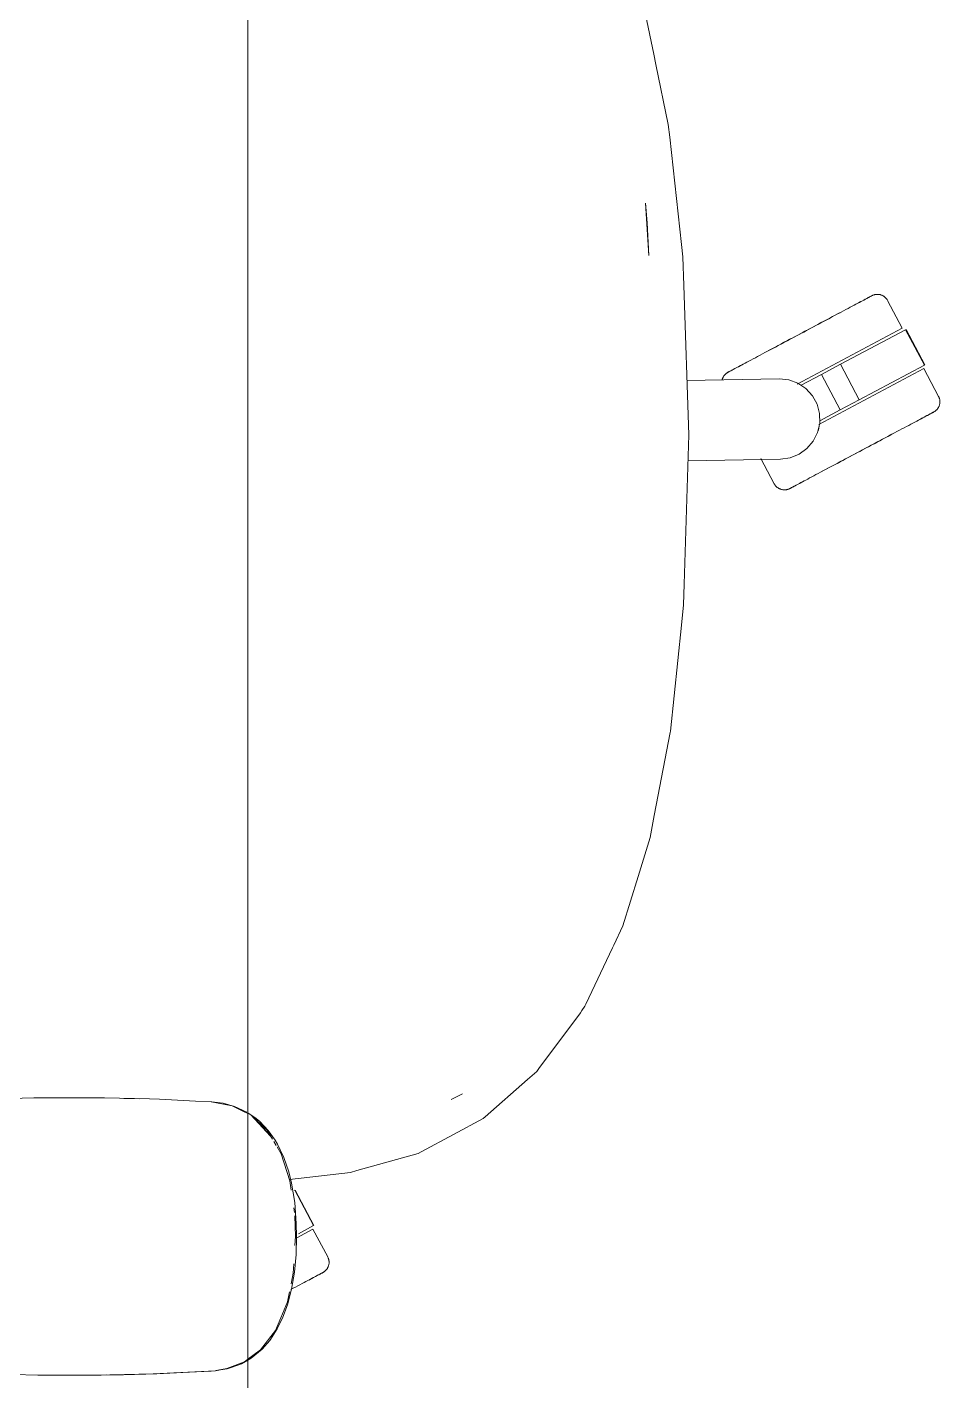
# Model space of a CAD drawing. Header units: millimetres. Extents: x 79795 to 317870, y -36033 to 97293.
# Drawn here: x 199171 to 199489.8, y 11103.3 to 11576.1 of the extents above; entities that cross this region are included whole.
import ezdxf

# ---------------------------------------------------------------- set-up
doc = ezdxf.new("R2010")
doc.units = ezdxf.units.MM
doc.header["$MEASUREMENT"] = 0
doc.layers.add('G-IMPT', color=8, linetype='CONTINUOUS', lineweight=9)
doc.layers.add('I-FURN', color=8, linetype='CONTINUOUS', lineweight=9)

msp = doc.modelspace()

# ---------------------------------------------------------------- linework, layer by layer
at = {"layer": 'G-IMPT'}
for p, q in [((199389.82, 11566.72), (199386.95, 11580.54)), ((199390.58, 11563.04), (199389.82, 11566.72)), ((199390.58, 11563.04), (199394.93, 11542.09)), ((199394.93, 11542.09), (199395.42, 11537.68)), ((199399.54, 11500.23), (199395.42, 11537.68)), ((199386.9, 11514.67), (199387.51, 11507.73)), ((199388.15, 11496.4), (199386.9, 11514.67)), ((199388.15, 11496.4), (199387.51, 11507.73)), ((199399.54, 11500.23), (199400.03, 11495.86)), ((199400.35, 11485.92), (199400.03, 11495.86)), ((199400.35, 11485.92), (199402.05, 11433.74)), ((199402.05, 11433.74), (199400.44, 11381.57)), ((199400.44, 11381.57), (199400.21, 11374.31)), ((199399.48, 11367.25), (199400.21, 11374.31)), ((199395.66, 11330.25), (199399.48, 11367.25)), ((199390.7, 11304.41), (199395.57, 11329.79)), ((199395.66, 11330.25), (199395.57, 11329.79)), ((199388.54, 11293.15), (199390, 11300.75)), ((199390.7, 11304.41), (199390, 11300.75)), ((199384.35, 11279.54), (199388.54, 11293.15)), ((199379.03, 11262.27), (199384.35, 11279.54)), ((199379.03, 11262.27), (199375.84, 11255.5)), ((199366.14, 11234.94), (199375.4, 11254.59)), ((199375.4, 11254.59), (199375.84, 11255.5)), ((199366.14, 11234.94), (199365.72, 11234.23)), ((199364.31, 11231.89), (199349.74, 11212.39)), ((199364.31, 11231.89), (199364.77, 11232.66)), ((199364.77, 11232.66), (199365.72, 11234.23)), ((199345.76, 11208.55), (199349.02, 11211.42)), ((199349.74, 11212.39), (199349.02, 11211.42)), ((199345.76, 11208.55), (199330.98, 11195.53)), ((199173.31, 11202.14), (199161, 11201.85)), ((199173.31, 11202.14), (199178.78, 11202.21)), ((199193.49, 11202.22), (199178.78, 11202.21)), ((199198, 11202.17), (199193.49, 11202.22)), ((199198, 11202.17), (199213.67, 11201.79)), ((199204.73, 11201.99), (199206.94, 11201.99)), ((199210.27, 11201.85), (199206.94, 11201.99)), ((199213.67, 11201.79), (199217.22, 11201.67)), ((199229.78, 11201.05), (199217.22, 11201.67)), ((199323.01, 11203.56), (199319.12, 11201.6)), ((199320.71, 11202.38), (199319.12, 11201.6)), ((199323.01, 11203.56), (199320.71, 11202.38)), ((199229.78, 11201.05), (199235.44, 11200.77)), ((199242.56, 11199.4), (199235.22, 11200.77)), ((199235.44, 11200.77), (199239.45, 11200.27)), ((199239.45, 11200.27), (199243.4, 11199.2)), ((199246.82, 11197.3), (199242.56, 11199.4)), ((199247.73, 11197.22), (199243.4, 11199.2)), ((199246.82, 11197.3), (199248.09, 11196.67)), ((199248.09, 11196.97), (199250.95, 11195.01)), ((199254.77, 11190.89), (199249.06, 11196.19)), ((199255.96, 11188.8), (199249.06, 11196.19)), ((199249.06, 11196.19), (199251.47, 11193.96)), ((199252.27, 11193.88), (199250.95, 11195.01)), ((199254.55, 11190.42), (199251.47, 11193.96)), ((199252.27, 11193.88), (199255.13, 11190.83)), ((199319.87, 11189.36), (199330.31, 11194.95)), ((199330.98, 11195.53), (199330.31, 11194.95)), ((199255.96, 11188.8), (199254.68, 11190.27)), ((199256.65, 11187.73), (199254.77, 11190.89)), ((199255.13, 11190.83), (199257.58, 11187.38)), ((199258.39, 11186), (199257.58, 11187.38)), ((199308.64, 11183.35), (199319.87, 11189.36)), ((199257.98, 11185.51), (199257.12, 11186.95)), ((199259.73, 11182.59), (199258.26, 11185.04)), ((199260.59, 11181.37), (199258.39, 11186)), ((199262.76, 11173.19), (199259.73, 11182.59)), ((199286.18, 11176.75), (199307.52, 11182.76)), ((199307.52, 11182.76), (199308.64, 11183.35)), ((199262.33, 11176.28), (199260.59, 11181.37)), ((199262.33, 11176.28), (199263.31, 11172.35)), ((199262.64, 11173.7), (199283.92, 11176.11)), ((199263.22, 11169.9), (199262.76, 11173.19)), ((199286.18, 11176.75), (199283.92, 11176.11)), ((199263.31, 11172.35), (199264.43, 11165.59)), ((199264.32, 11162.09), (199264.09, 11163.72)), ((199265, 11158.28), (199264.43, 11165.59)), ((199264.48, 11160.93), (199264.72, 11153.77)), ((199265, 11158.28), (199265.09, 11153.77)), ((199264.52, 11150.66), (199264.72, 11153.77)), ((199265.09, 11153.77), (199264.91, 11147.43)), ((199264.34, 11141.28), (199264.91, 11147.43)), ((199263.16, 11137.19), (199263.93, 11140.94)), ((199264.34, 11141.28), (199263.34, 11135.35)), ((199263.93, 11140.94), (199264.13, 11144.15)), ((199261.92, 11129.87), (199263.34, 11135.35)), ((199261.89, 11130.98), (199259.56, 11125.36)), ((199261.89, 11130.98), (199262.6, 11134.45)), ((199261.92, 11129.87), (199260.33, 11125.53)), ((199258.35, 11121.46), (199255.69, 11117.41)), ((199257.72, 11120.97), (199259.56, 11125.36)), ((199258.35, 11121.46), (199260.33, 11125.53)), ((199252.5, 11114.18), (199257.72, 11120.97)), ((199255.69, 11117.41), (199253.02, 11114.38)), ((199248.09, 11110.9), (199252.5, 11114.18)), ((199249.28, 11111.3), (199253.02, 11114.38)), ((199215.04, 11105.79), (199236.82, 11106.88)), ((199216.25, 11105.83), (199236.82, 11106.88)), ((199236.82, 11106.88), (199235.22, 11106.77)), ((199236.82, 11106.88), (199238.47, 11107.13)), ((199240.68, 11107.6), (199236.84, 11107.01)), ((199240.86, 11107.58), (199238.47, 11107.13)), ((199240.68, 11107.6), (199246.88, 11110.01)), ((199240.86, 11107.58), (199242.21, 11107.95)), ((199245.85, 11109.34), (199242.21, 11107.95)), ((199245.85, 11109.34), (199248.09, 11110.62)), ((199246.88, 11110.01), (199248.09, 11110.9)), ((199248.09, 11110.62), (199249.28, 11111.3)), ((199174.67, 11105.37), (199166.25, 11105.54)), ((199174.67, 11105.37), (199204.68, 11105.49)), ((199174.67, 11105.37), (199194.85, 11105.33)), ((199174.67, 11105.37), (199185.46, 11105.29)), ((199204.68, 11105.49), (199185.46, 11105.29)), ((199194.85, 11105.33), (199216.25, 11105.83)), ((199194.85, 11105.33), (199215.04, 11105.79)), ((199194.85, 11105.33), (199204.68, 11105.49)), ((199194.85, 11105.37), (199196.89, 11105.35)), ((199196.89, 11105.35), (199198.8, 11105.42)), ((199204.68, 11105.49), (199216.25, 11105.83)), ((199215.04, 11105.79), (199235.22, 11106.77)), ((199216.25, 11105.83), (199215.04, 11105.79))]:
    msp.add_line(p, q, dxfattribs=at)
at = {"layer": 'I-FURN'}
for p, q in [((199248.09, 12075.97), (199248.09, 10675.97)), ((199248.09, 10675.97), (199248.09, 12075.97)), ((199461.92, 11480.13), (199462.46, 11480.42)), ((199462.73, 11480.56), (199462.22, 11480.29)), ((199462.46, 11480.42), (199462.96, 11480.68)), ((199463.22, 11480.82), (199462.73, 11480.56)), ((199462.96, 11480.68), (199463.43, 11480.93)), ((199463.66, 11481.06), (199463.22, 11480.82)), ((199463.43, 11480.93), (199463.85, 11481.16)), ((199464.07, 11481.28), (199463.66, 11481.06)), ((199463.85, 11481.16), (199464.25, 11481.37)), ((199464.44, 11481.47), (199464.07, 11481.28)), ((199464.25, 11481.37), (199464.6, 11481.56)), ((199464.78, 11481.65), (199464.44, 11481.47)), ((199464.6, 11481.56), (199464.92, 11481.73)), ((199465.08, 11481.81), (199464.78, 11481.65)), ((199464.92, 11481.73), (199465.2, 11481.88)), ((199465.34, 11481.95), (199465.08, 11481.81)), ((199465.2, 11481.88), (199465.44, 11482)), ((199465.55, 11482.06), (199465.34, 11481.95)), ((199465.44, 11482), (199465.64, 11482.11)), ((199465.73, 11482.16), (199465.55, 11482.06)), ((199465.64, 11482.11), (199465.8, 11482.2)), ((199465.88, 11482.23), (199465.73, 11482.16)), ((199465.8, 11482.2), (199465.93, 11482.26)), ((199465.98, 11482.29), (199465.88, 11482.23)), ((199465.93, 11482.26), (199466.01, 11482.31)), ((199466.04, 11482.32), (199465.98, 11482.29)), ((199466.01, 11482.31), (199466.05, 11482.33)), ((199466.06, 11482.33), (199466.04, 11482.32)), ((199466.05, 11482.33), (199466.06, 11482.33)), ((199466.06, 11482.33), (199466.2, 11482.4)), ((199466.2, 11482.4), (199466.35, 11482.47)), ((199466.35, 11482.47), (199466.5, 11482.53)), ((199466.5, 11482.53), (199466.65, 11482.59)), ((199466.65, 11482.59), (199466.8, 11482.64)), ((199466.8, 11482.64), (199466.96, 11482.68)), ((199466.96, 11482.68), (199467.11, 11482.72)), ((199467.11, 11482.72), (199467.27, 11482.75)), ((199467.27, 11482.75), (199467.43, 11482.77)), ((199467.43, 11482.77), (199467.59, 11482.79)), ((199467.59, 11482.79), (199467.75, 11482.8)), ((199467.75, 11482.8), (199467.91, 11482.8)), ((199467.91, 11482.8), (199468.07, 11482.8)), ((199468.07, 11482.8), (199468.24, 11482.79)), ((199468.24, 11482.79), (199468.4, 11482.78)), ((199468.4, 11482.78), (199468.56, 11482.76)), ((199468.56, 11482.76), (199468.71, 11482.73)), ((199468.71, 11482.73), (199468.87, 11482.7)), ((199468.87, 11482.7), (199469.03, 11482.66)), ((199469.03, 11482.66), (199469.18, 11482.61)), ((199469.18, 11482.61), (199469.34, 11482.56)), ((199469.34, 11482.56), (199469.49, 11482.5)), ((199469.49, 11482.5), (199469.63, 11482.43)), ((199469.63, 11482.43), (199469.78, 11482.36)), ((199469.78, 11482.36), (199469.92, 11482.29)), ((199469.92, 11482.29), (199470.06, 11482.21)), ((199470.06, 11482.21), (199470.19, 11482.12)), ((199470.19, 11482.12), (199470.33, 11482.03)), ((199470.33, 11482.03), (199470.46, 11481.93)), ((199470.46, 11481.93), (199470.58, 11481.83)), ((199470.58, 11481.83), (199470.7, 11481.72)), ((199470.7, 11481.72), (199470.81, 11481.61)), ((199470.81, 11481.61), (199470.93, 11481.49)), ((199470.93, 11481.49), (199471.03, 11481.37)), ((199471.03, 11481.37), (199471.13, 11481.24)), ((199471.13, 11481.24), (199471.23, 11481.11)), ((199471.23, 11481.11), (199471.32, 11480.98)), ((199471.32, 11480.98), (199471.41, 11480.84)), ((199471.41, 11480.84), (199471.49, 11480.7)), ((199471.49, 11480.7), (199471.51, 11480.66)), ((199476.66, 11470.98), (199471.51, 11480.66)), ((199453.64, 11475.73), (199452.77, 11475.26)), ((199453.17, 11475.48), (199454.04, 11475.94)), ((199454.5, 11476.19), (199453.64, 11475.73)), ((199454.04, 11475.94), (199454.89, 11476.39)), ((199455.34, 11476.63), (199454.5, 11476.19)), ((199456.15, 11477.06), (199455.34, 11476.63)), ((199456.94, 11477.48), (199456.15, 11477.06)), ((199457.7, 11477.89), (199456.94, 11477.48)), ((199458.43, 11478.28), (199457.7, 11477.89)), ((199459.14, 11478.65), (199458.43, 11478.28)), ((199459.82, 11479.01), (199459.14, 11478.65)), ((199460.46, 11479.36), (199459.82, 11479.01)), ((199461.08, 11479.69), (199460.46, 11479.36)), ((199461.67, 11480), (199461.08, 11479.69)), ((199461.35, 11479.83), (199461.92, 11480.13)), ((199462.22, 11480.29), (199461.67, 11480)), ((199476.66, 11470.98), (199439.91, 11451.44)), ((199443.66, 11470.42), (199444.66, 11470.95)), ((199445.19, 11471.24), (199444.2, 11470.71)), ((199444.66, 11470.95), (199445.65, 11471.48)), ((199446.18, 11471.76), (199445.19, 11471.24)), ((199445.65, 11471.48), (199446.63, 11472)), ((199447.16, 11472.28), (199446.18, 11471.76)), ((199446.63, 11472), (199447.6, 11472.52)), ((199448.13, 11472.8), (199447.16, 11472.28)), ((199447.6, 11472.52), (199448.57, 11473.03)), ((199449.08, 11473.31), (199448.13, 11472.8)), ((199448.57, 11473.03), (199449.52, 11473.54)), ((199450.03, 11473.81), (199449.08, 11473.31)), ((199449.52, 11473.54), (199450.46, 11474.04)), ((199450.96, 11474.3), (199450.03, 11473.81)), ((199450.46, 11474.04), (199451.38, 11474.53)), ((199451.87, 11474.79), (199450.96, 11474.3)), ((199451.38, 11474.53), (199452.29, 11475.01)), ((199452.77, 11475.26), (199451.87, 11474.79)), ((199452.29, 11475.01), (199453.17, 11475.48)), ((199434.68, 11465.65), (199435.66, 11466.17)), ((199436.19, 11466.45), (199435.21, 11465.93)), ((199435.66, 11466.17), (199436.65, 11466.69)), ((199437.18, 11466.98), (199436.19, 11466.45)), ((199436.65, 11466.69), (199437.64, 11467.22)), ((199438.18, 11467.51), (199437.18, 11466.98)), ((199437.64, 11467.22), (199438.64, 11467.75)), ((199439.18, 11468.04), (199438.18, 11467.51)), ((199438.64, 11467.75), (199439.64, 11468.29)), ((199440.18, 11468.57), (199439.18, 11468.04)), ((199439.64, 11468.29), (199440.65, 11468.82)), ((199441.19, 11469.11), (199440.18, 11468.57)), ((199440.65, 11468.82), (199441.65, 11469.36)), ((199442.2, 11469.64), (199441.19, 11469.11)), ((199441.65, 11469.36), (199442.66, 11469.89)), ((199443.2, 11470.18), (199442.2, 11469.64)), ((199442.66, 11469.89), (199443.66, 11470.42)), ((199444.2, 11470.71), (199443.2, 11470.18)), ((199455.07, 11458.37), (199477.78, 11470.44)), ((199477.78, 11470.44), (199484.35, 11458.08)), ((199484.52, 11458.17), (199477.95, 11470.53)), ((199426.95, 11461.54), (199426.13, 11461.1)), ((199427.8, 11461.99), (199426.95, 11461.54)), ((199428.66, 11462.45), (199427.8, 11461.99)), ((199429.55, 11462.92), (199428.66, 11462.45)), ((199430.46, 11463.4), (199429.55, 11462.92)), ((199429.97, 11463.14), (199430.88, 11463.63)), ((199431.38, 11463.89), (199430.46, 11463.4)), ((199430.88, 11463.63), (199431.81, 11464.12)), ((199432.32, 11464.39), (199431.38, 11463.89)), ((199431.81, 11464.12), (199432.75, 11464.62)), ((199433.27, 11464.9), (199432.32, 11464.39)), ((199432.75, 11464.62), (199433.71, 11465.13)), ((199434.23, 11465.41), (199433.27, 11464.9)), ((199433.71, 11465.13), (199434.68, 11465.65)), ((199435.21, 11465.93), (199434.23, 11465.41)), ((199417.98, 11456.77), (199417.59, 11456.56)), ((199417.77, 11456.65), (199418.18, 11456.87)), ((199418.41, 11457), (199417.98, 11456.77)), ((199418.18, 11456.87), (199418.62, 11457.11)), ((199418.88, 11457.25), (199418.41, 11457)), ((199418.62, 11457.11), (199419.1, 11457.37)), ((199419.38, 11457.51), (199418.88, 11457.25)), ((199419.1, 11457.37), (199419.62, 11457.64)), ((199419.91, 11457.8), (199419.38, 11457.51)), ((199419.62, 11457.64), (199420.17, 11457.93)), ((199420.48, 11458.1), (199419.91, 11457.8)), ((199420.17, 11457.93), (199420.76, 11458.24)), ((199421.09, 11458.42), (199420.48, 11458.1)), ((199421.72, 11458.76), (199421.09, 11458.42)), ((199422.38, 11459.11), (199421.72, 11458.76)), ((199423.08, 11459.48), (199422.38, 11459.11)), ((199423.8, 11459.86), (199423.08, 11459.48)), ((199424.55, 11460.26), (199423.8, 11459.86)), ((199425.32, 11460.67), (199424.55, 11460.26)), ((199426.13, 11461.1), (199425.32, 11460.67)), ((199484.17, 11456.85), (199447.45, 11437.33)), ((199448.43, 11454.84), (199455.07, 11458.37)), ((199455.07, 11458.37), (199461.64, 11446.01)), ((199484.35, 11458.08), (199461.64, 11446.01)), ((199489.32, 11447.17), (199484.17, 11456.85)), ((199401.44, 11452.69), (199433.63, 11453.26)), ((199413.75, 11452.96), (199413.79, 11453.12)), ((199413.79, 11453.12), (199413.84, 11453.28)), ((199413.84, 11453.28), (199413.89, 11453.43)), ((199413.89, 11453.43), (199413.95, 11453.58)), ((199413.95, 11453.58), (199414.01, 11453.73)), ((199414.01, 11453.73), (199414.08, 11453.87)), ((199414.08, 11453.87), (199414.16, 11454.01)), ((199414.16, 11454.01), (199414.24, 11454.15)), ((199414.24, 11454.15), (199414.33, 11454.29)), ((199414.33, 11454.29), (199414.42, 11454.42)), ((199414.42, 11454.42), (199414.52, 11454.55)), ((199414.52, 11454.55), (199414.62, 11454.67)), ((199414.62, 11454.67), (199414.73, 11454.79)), ((199414.73, 11454.79), (199414.84, 11454.91)), ((199414.84, 11454.91), (199414.96, 11455.02)), ((199414.96, 11455.02), (199415.08, 11455.12)), ((199415.08, 11455.12), (199415.2, 11455.23)), ((199415.2, 11455.23), (199415.33, 11455.32)), ((199415.33, 11455.32), (199415.47, 11455.41)), ((199415.47, 11455.41), (199415.6, 11455.5)), ((199415.6, 11455.5), (199415.74, 11455.58)), ((199415.74, 11455.58), (199415.78, 11455.6)), ((199415.78, 11455.6), (199415.8, 11455.61)), ((199415.79, 11455.6), (199415.78, 11455.6)), ((199415.83, 11455.62), (199415.79, 11455.6)), ((199415.8, 11455.61), (199415.86, 11455.64)), ((199415.91, 11455.67), (199415.83, 11455.62)), ((199415.86, 11455.64), (199415.96, 11455.7)), ((199416.03, 11455.73), (199415.91, 11455.67)), ((199415.96, 11455.7), (199416.1, 11455.77)), ((199416.19, 11455.82), (199416.03, 11455.73)), ((199416.1, 11455.77), (199416.28, 11455.87)), ((199416.4, 11455.93), (199416.19, 11455.82)), ((199416.28, 11455.87), (199416.5, 11455.98)), ((199416.64, 11456.05), (199416.4, 11455.93)), ((199416.5, 11455.98), (199416.76, 11456.12)), ((199416.92, 11456.2), (199416.64, 11456.05)), ((199416.76, 11456.12), (199417.06, 11456.28)), ((199417.23, 11456.37), (199416.92, 11456.2)), ((199417.06, 11456.28), (199417.39, 11456.46)), ((199417.59, 11456.56), (199417.23, 11456.37)), ((199417.39, 11456.46), (199417.77, 11456.65)), ((199433.63, 11453.26), (199436.98, 11452.91)), ((199436.98, 11452.91), (199440.16, 11451.77)), ((199441.29, 11451.04), (199448.43, 11454.84)), ((199448.43, 11454.84), (199455, 11442.48)), ((199440.16, 11451.77), (199442.97, 11449.9)), ((199442.97, 11449.9), (199445.25, 11447.41)), ((199445.25, 11447.41), (199446.87, 11444.45)), ((199446.87, 11444.45), (199447.73, 11441.19)), ((199461.64, 11446.01), (199455, 11442.48)), ((199488.7, 11442.52), (199488.59, 11442.41)), ((199488.81, 11442.64), (199488.7, 11442.52)), ((199488.92, 11442.77), (199488.81, 11442.64)), ((199489.01, 11442.9), (199488.92, 11442.77)), ((199489.11, 11443.03), (199489.01, 11442.9)), ((199489.19, 11443.16), (199489.11, 11443.03)), ((199489.27, 11443.3), (199489.19, 11443.16)), ((199489.35, 11443.44), (199489.27, 11443.3)), ((199489.32, 11447.17), (199489.39, 11447.02)), ((199489.42, 11443.59), (199489.35, 11443.44)), ((199489.39, 11447.02), (199489.46, 11446.88)), ((199489.49, 11443.74), (199489.42, 11443.59)), ((199489.46, 11446.88), (199489.52, 11446.73)), ((199489.54, 11443.89), (199489.49, 11443.74)), ((199489.52, 11446.73), (199489.57, 11446.57)), ((199489.6, 11444.04), (199489.54, 11443.89)), ((199489.57, 11446.57), (199489.62, 11446.42)), ((199489.64, 11444.19), (199489.6, 11444.04)), ((199489.62, 11446.42), (199489.67, 11446.27)), ((199489.68, 11444.35), (199489.64, 11444.19)), ((199489.67, 11446.27), (199489.7, 11446.11)), ((199489.72, 11444.51), (199489.68, 11444.35)), ((199489.7, 11446.11), (199489.73, 11445.95)), ((199489.74, 11444.67), (199489.72, 11444.51)), ((199489.73, 11445.95), (199489.76, 11445.79)), ((199489.76, 11444.83), (199489.74, 11444.67)), ((199489.76, 11445.79), (199489.77, 11445.63)), ((199489.78, 11444.99), (199489.76, 11444.83)), ((199489.77, 11445.63), (199489.79, 11445.47)), ((199489.79, 11445.15), (199489.78, 11444.99)), ((199489.79, 11445.47), (199489.79, 11445.31)), ((199489.79, 11445.31), (199489.79, 11445.15)), ((199447.79, 11437.82), (199447.04, 11434.53)), ((199447.73, 11441.19), (199447.79, 11437.82)), ((199455, 11442.48), (199447.86, 11438.68)), ((199479.63, 11437.45), (199480.36, 11437.84)), ((199480.36, 11437.84), (199481.05, 11438.21)), ((199481.05, 11438.21), (199481.71, 11438.56)), ((199481.71, 11438.56), (199482.35, 11438.9)), ((199482.35, 11438.9), (199482.95, 11439.22)), ((199483.26, 11439.38), (199482.68, 11439.07)), ((199482.95, 11439.22), (199483.52, 11439.52)), ((199483.81, 11439.67), (199483.26, 11439.38)), ((199483.52, 11439.52), (199484.05, 11439.8)), ((199484.33, 11439.95), (199483.81, 11439.67)), ((199484.05, 11439.8), (199484.56, 11440.07)), ((199484.81, 11440.2), (199484.33, 11439.95)), ((199484.56, 11440.07), (199485.02, 11440.32)), ((199485.26, 11440.44), (199484.81, 11440.2)), ((199485.02, 11440.32), (199485.45, 11440.54)), ((199485.67, 11440.66), (199485.26, 11440.44)), ((199485.45, 11440.54), (199485.84, 11440.75)), ((199486.04, 11440.86), (199485.67, 11440.66)), ((199485.84, 11440.75), (199486.2, 11440.94)), ((199486.38, 11441.04), (199486.04, 11440.86)), ((199486.2, 11440.94), (199486.52, 11441.11)), ((199486.67, 11441.19), (199486.38, 11441.04)), ((199486.52, 11441.11), (199486.8, 11441.26)), ((199486.93, 11441.33), (199486.67, 11441.19)), ((199486.8, 11441.26), (199487.04, 11441.39)), ((199487.15, 11441.45), (199486.93, 11441.33)), ((199487.04, 11441.39), (199487.24, 11441.5)), ((199487.33, 11441.54), (199487.15, 11441.45)), ((199487.24, 11441.5), (199487.4, 11441.58)), ((199487.47, 11441.62), (199487.33, 11441.54)), ((199487.4, 11441.58), (199487.52, 11441.65)), ((199487.57, 11441.67), (199487.47, 11441.62)), ((199487.52, 11441.65), (199487.6, 11441.69)), ((199487.63, 11441.7), (199487.57, 11441.67)), ((199487.6, 11441.69), (199487.65, 11441.71)), ((199487.65, 11441.72), (199487.63, 11441.7)), ((199487.69, 11441.74), (199487.65, 11441.72)), ((199487.65, 11441.71), (199487.65, 11441.72)), ((199487.83, 11441.82), (199487.69, 11441.74)), ((199487.97, 11441.9), (199487.83, 11441.82)), ((199488.1, 11441.99), (199487.97, 11441.9)), ((199488.23, 11442.09), (199488.1, 11441.99)), ((199488.35, 11442.19), (199488.23, 11442.09)), ((199488.48, 11442.3), (199488.35, 11442.19)), ((199488.59, 11442.41), (199488.48, 11442.3)), ((199447.04, 11434.53), (199445.52, 11431.52)), ((199471.62, 11433.19), (199470.68, 11432.69)), ((199471.12, 11432.92), (199472.05, 11433.42)), ((199472.55, 11433.69), (199471.62, 11433.19)), ((199472.05, 11433.42), (199472.98, 11433.91)), ((199473.47, 11434.17), (199472.55, 11433.69)), ((199472.98, 11433.91), (199473.88, 11434.39)), ((199473.47, 11434.18), (199473.47, 11434.17)), ((199473.88, 11434.39), (199474.77, 11434.87)), ((199474.77, 11434.87), (199475.64, 11435.33)), ((199475.64, 11435.33), (199476.48, 11435.78)), ((199476.48, 11435.78), (199477.31, 11436.22)), ((199477.31, 11436.22), (199478.11, 11436.64)), ((199478.11, 11436.64), (199478.88, 11437.05)), ((199478.88, 11437.05), (199479.63, 11437.45)), ((199443.33, 11428.95), (199440.59, 11426.99)), ((199445.52, 11431.52), (199443.33, 11428.95)), ((199462.79, 11428.49), (199461.78, 11427.96)), ((199462.24, 11428.21), (199463.25, 11428.74)), ((199463.79, 11429.03), (199462.79, 11428.49)), ((199463.25, 11428.74), (199464.25, 11429.27)), ((199464.79, 11429.56), (199463.79, 11429.03)), ((199464.25, 11429.27), (199465.25, 11429.81)), ((199465.79, 11430.09), (199464.79, 11429.56)), ((199465.25, 11429.81), (199466.25, 11430.34)), ((199466.79, 11430.62), (199465.79, 11430.09)), ((199466.25, 11430.34), (199467.24, 11430.86)), ((199467.77, 11431.15), (199466.79, 11430.62)), ((199467.24, 11430.86), (199468.23, 11431.39)), ((199468.75, 11431.67), (199467.77, 11431.15)), ((199468.23, 11431.39), (199469.2, 11431.9)), ((199469.72, 11432.18), (199468.75, 11431.67)), ((199469.2, 11431.9), (199470.16, 11432.42)), ((199470.68, 11432.69), (199469.72, 11432.18)), ((199470.16, 11432.42), (199471.12, 11432.92)), ((199434.11, 11425.27), (199401.77, 11424.71)), ((199427.23, 11425.49), (199431.93, 11416.65)), ((199437.46, 11425.74), (199434.11, 11425.27)), ((199440.59, 11426.99), (199437.46, 11425.74)), ((199453.91, 11423.78), (199452.98, 11423.28)), ((199453.41, 11423.51), (199454.35, 11424.01)), ((199454.87, 11424.28), (199453.91, 11423.78)), ((199454.35, 11424.01), (199455.31, 11424.52)), ((199455.83, 11424.79), (199454.87, 11424.28)), ((199455.31, 11424.52), (199456.28, 11425.03)), ((199456.8, 11425.31), (199455.83, 11424.79)), ((199456.28, 11425.03), (199457.25, 11425.55)), ((199457.79, 11425.84), (199456.8, 11425.31)), ((199457.25, 11425.55), (199458.24, 11426.08)), ((199458.78, 11426.36), (199457.79, 11425.84)), ((199458.24, 11426.08), (199459.24, 11426.61)), ((199459.77, 11426.89), (199458.78, 11426.36)), ((199459.24, 11426.61), (199460.24, 11427.14)), ((199460.78, 11427.43), (199459.77, 11426.89)), ((199460.24, 11427.14), (199461.24, 11427.67)), ((199461.78, 11427.96), (199460.78, 11427.43)), ((199461.24, 11427.67), (199462.24, 11428.21)), ((199444.29, 11418.66), (199445, 11419.04)), ((199445, 11419.04), (199445.74, 11419.43)), ((199445.74, 11419.43), (199446.5, 11419.83)), ((199446.5, 11419.83), (199447.29, 11420.25)), ((199447.29, 11420.25), (199448.1, 11420.68)), ((199448.1, 11420.68), (199448.93, 11421.13)), ((199449.39, 11421.37), (199448.55, 11420.92)), ((199448.93, 11421.13), (199449.79, 11421.58)), ((199450.26, 11421.83), (199449.39, 11421.37)), ((199449.79, 11421.58), (199450.67, 11422.05)), ((199451.15, 11422.31), (199450.26, 11421.83)), ((199450.67, 11422.05), (199451.56, 11422.53)), ((199452.05, 11422.79), (199451.15, 11422.31)), ((199451.56, 11422.53), (199452.48, 11423.01)), ((199452.98, 11423.28), (199452.05, 11422.79)), ((199452.48, 11423.01), (199453.41, 11423.51)), ((199431.95, 11416.61), (199431.93, 11416.65)), ((199432.03, 11416.47), (199431.95, 11416.61)), ((199432.11, 11416.34), (199432.03, 11416.47)), ((199432.2, 11416.2), (199432.11, 11416.34)), ((199432.3, 11416.07), (199432.2, 11416.2)), ((199432.4, 11415.95), (199432.3, 11416.07)), ((199432.51, 11415.83), (199432.4, 11415.95)), ((199432.62, 11415.71), (199432.51, 11415.83)), ((199432.73, 11415.6), (199432.62, 11415.71)), ((199432.85, 11415.49), (199432.73, 11415.6)), ((199432.98, 11415.39), (199432.85, 11415.49)), ((199433.11, 11415.29), (199432.98, 11415.39)), ((199433.24, 11415.2), (199433.11, 11415.29)), ((199433.37, 11415.11), (199433.24, 11415.2)), ((199433.51, 11415.03), (199433.37, 11415.11)), ((199433.66, 11414.95), (199433.51, 11415.03)), ((199433.8, 11414.88), (199433.66, 11414.95)), ((199433.95, 11414.82), (199433.8, 11414.88)), ((199434.1, 11414.76), (199433.95, 11414.82)), ((199434.25, 11414.71), (199434.1, 11414.76)), ((199434.41, 11414.66), (199434.25, 11414.71)), ((199434.56, 11414.62), (199434.41, 11414.66)), ((199434.72, 11414.59), (199434.56, 11414.62)), ((199434.88, 11414.56), (199434.72, 11414.59)), ((199435.04, 11414.54), (199434.88, 11414.56)), ((199435.2, 11414.52), (199435.04, 11414.54)), ((199435.36, 11414.51), (199435.2, 11414.52)), ((199435.52, 11414.51), (199435.36, 11414.51)), ((199435.68, 11414.52), (199435.52, 11414.51)), ((199435.84, 11414.53), (199435.68, 11414.52)), ((199436, 11414.55), (199435.84, 11414.53)), ((199436.16, 11414.57), (199436, 11414.55)), ((199436.32, 11414.6), (199436.16, 11414.57)), ((199436.48, 11414.64), (199436.32, 11414.6)), ((199436.63, 11414.68), (199436.48, 11414.64)), ((199436.79, 11414.73), (199436.63, 11414.68)), ((199436.94, 11414.78), (199436.79, 11414.73)), ((199437.09, 11414.84), (199436.94, 11414.78)), ((199437.23, 11414.91), (199437.09, 11414.84)), ((199437.38, 11414.98), (199437.23, 11414.91)), ((199437.42, 11415.01), (199437.38, 11414.99)), ((199437.38, 11414.99), (199437.38, 11414.98)), ((199437.38, 11414.98), (199437.4, 11414.99)), ((199437.4, 11414.99), (199437.46, 11415.03)), ((199437.51, 11415.05), (199437.42, 11415.01)), ((199437.46, 11415.03), (199437.56, 11415.08)), ((199437.63, 11415.12), (199437.51, 11415.05)), ((199437.56, 11415.08), (199437.7, 11415.15)), ((199437.79, 11415.2), (199437.63, 11415.12)), ((199437.7, 11415.15), (199437.88, 11415.25)), ((199437.99, 11415.31), (199437.79, 11415.2)), ((199437.88, 11415.25), (199438.1, 11415.37)), ((199438.23, 11415.44), (199437.99, 11415.31)), ((199438.1, 11415.37), (199438.36, 11415.5)), ((199438.51, 11415.59), (199438.23, 11415.44)), ((199438.36, 11415.5), (199438.65, 11415.66)), ((199438.83, 11415.76), (199438.51, 11415.59)), ((199438.65, 11415.66), (199438.99, 11415.84)), ((199439.19, 11415.95), (199438.83, 11415.76)), ((199438.99, 11415.84), (199439.36, 11416.04)), ((199439.58, 11416.15), (199439.19, 11415.95)), ((199439.36, 11416.04), (199439.77, 11416.26)), ((199440.01, 11416.38), (199439.58, 11416.15)), ((199439.77, 11416.26), (199440.22, 11416.49)), ((199440.47, 11416.63), (199440.01, 11416.38)), ((199440.22, 11416.49), (199440.7, 11416.75)), ((199440.97, 11416.9), (199440.47, 11416.63)), ((199440.7, 11416.75), (199441.22, 11417.03)), ((199441.51, 11417.18), (199440.97, 11416.9)), ((199441.22, 11417.03), (199441.77, 11417.32)), ((199442.08, 11417.48), (199441.51, 11417.18)), ((199441.77, 11417.32), (199442.35, 11417.63)), ((199442.35, 11417.63), (199442.97, 11417.96)), ((199442.97, 11417.96), (199443.62, 11418.3)), ((199443.62, 11418.3), (199444.29, 11418.66)), ((199264.33, 11169.85), (199264.42, 11169.9)), ((199264.42, 11169.9), (199270.99, 11157.54)), ((199271.16, 11157.63), (199264.59, 11169.99)), ((199270.81, 11156.31), (199265.18, 11153.31)), ((199270.99, 11157.54), (199265.7, 11154.72)), ((199275.96, 11146.62), (199270.81, 11156.31)), ((199275.96, 11146.62), (199276.03, 11146.48)), ((199276.03, 11146.48), (199276.1, 11146.33)), ((199276.1, 11146.33), (199276.16, 11146.18)), ((199276.16, 11146.18), (199276.22, 11146.03)), ((199276.22, 11146.03), (199276.26, 11145.88)), ((199276.26, 11145.88), (199276.31, 11145.72)), ((199276.31, 11145.72), (199276.34, 11145.56)), ((199276.34, 11145.56), (199276.37, 11145.4)), ((199276.37, 11145.4), (199276.4, 11145.25)), ((199276.4, 11145.25), (199276.42, 11145.09)), ((199276.42, 11145.09), (199276.43, 11144.92)), ((199276.43, 11144.92), (199276.43, 11144.76)), ((199276.43, 11144.76), (199276.43, 11144.6)), ((199271.9, 11139.9), (199271.45, 11139.66)), ((199271.66, 11139.77), (199272.09, 11140)), ((199272.31, 11140.11), (199271.9, 11139.9)), ((199272.09, 11140), (199272.48, 11140.21)), ((199272.68, 11140.31), (199272.31, 11140.11)), ((199272.48, 11140.21), (199272.84, 11140.4)), ((199273.02, 11140.49), (199272.68, 11140.31)), ((199272.84, 11140.4), (199273.16, 11140.57)), ((199273.31, 11140.65), (199273.02, 11140.49)), ((199273.16, 11140.57), (199273.44, 11140.72)), ((199273.57, 11140.79), (199273.31, 11140.65)), ((199273.44, 11140.72), (199273.68, 11140.84)), ((199273.79, 11140.9), (199273.57, 11140.79)), ((199273.68, 11140.84), (199273.88, 11140.95)), ((199273.97, 11141), (199273.79, 11140.9)), ((199273.88, 11140.95), (199274.04, 11141.04)), ((199274.11, 11141.07), (199273.97, 11141)), ((199274.04, 11141.04), (199274.16, 11141.1)), ((199274.21, 11141.13), (199274.11, 11141.07)), ((199274.16, 11141.1), (199274.25, 11141.14)), ((199274.27, 11141.16), (199274.21, 11141.13)), ((199274.25, 11141.14), (199274.29, 11141.17)), ((199274.29, 11141.17), (199274.27, 11141.16)), ((199274.33, 11141.19), (199274.29, 11141.17)), ((199274.29, 11141.17), (199274.29, 11141.17)), ((199274.47, 11141.27), (199274.33, 11141.19)), ((199274.61, 11141.36), (199274.47, 11141.27)), ((199274.74, 11141.45), (199274.61, 11141.36)), ((199274.87, 11141.54), (199274.74, 11141.45)), ((199275, 11141.64), (199274.87, 11141.54)), ((199275.12, 11141.75), (199275, 11141.64)), ((199275.23, 11141.86), (199275.12, 11141.75)), ((199275.35, 11141.98), (199275.23, 11141.86)), ((199275.45, 11142.1), (199275.35, 11141.98)), ((199275.56, 11142.22), (199275.45, 11142.1)), ((199275.65, 11142.35), (199275.56, 11142.22)), ((199275.75, 11142.48), (199275.65, 11142.35)), ((199275.83, 11142.62), (199275.75, 11142.48)), ((199275.92, 11142.76), (199275.83, 11142.62)), ((199275.99, 11142.9), (199275.92, 11142.76)), ((199276.06, 11143.04), (199275.99, 11142.9)), ((199276.13, 11143.19), (199276.06, 11143.04)), ((199276.18, 11143.34), (199276.13, 11143.19)), ((199276.24, 11143.49), (199276.18, 11143.34)), ((199276.28, 11143.65), (199276.24, 11143.49)), ((199276.32, 11143.8), (199276.28, 11143.65)), ((199276.36, 11143.96), (199276.32, 11143.8)), ((199276.39, 11144.12), (199276.36, 11143.96)), ((199276.41, 11144.28), (199276.39, 11144.12)), ((199276.42, 11144.44), (199276.41, 11144.28)), ((199276.43, 11144.6), (199276.42, 11144.44)), ((199263.12, 11135.23), (199263.95, 11135.67)), ((199263.95, 11135.67), (199264.75, 11136.1)), ((199264.75, 11136.1), (199265.53, 11136.51)), ((199265.53, 11136.51), (199266.28, 11136.91)), ((199266.28, 11136.91), (199267, 11137.29)), ((199267, 11137.29), (199267.69, 11137.66)), ((199267.69, 11137.66), (199268.36, 11138.01)), ((199268.36, 11138.01), (199268.99, 11138.35)), ((199268.99, 11138.35), (199269.59, 11138.67)), ((199269.9, 11138.84), (199269.32, 11138.52)), ((199269.59, 11138.67), (199270.16, 11138.97)), ((199270.45, 11139.13), (199269.9, 11138.84)), ((199270.16, 11138.97), (199270.7, 11139.26)), ((199270.97, 11139.4), (199270.45, 11139.13)), ((199270.7, 11139.26), (199271.2, 11139.52)), ((199271.45, 11139.66), (199270.97, 11139.4)), ((199271.2, 11139.52), (199271.66, 11139.77))]:
    msp.add_line(p, q, dxfattribs=at)
msp.add_arc((199434.06, 11439.27), 13.81, 342.664, 347.6527, dxfattribs=at)
msp.add_open_spline([(199447.67, 11436.91), (199447.59, 11436.47), (199447.49, 11436.05), (199447.37, 11435.63)], degree=3, dxfattribs=at)

doc.saveas('drawing.dxf')
